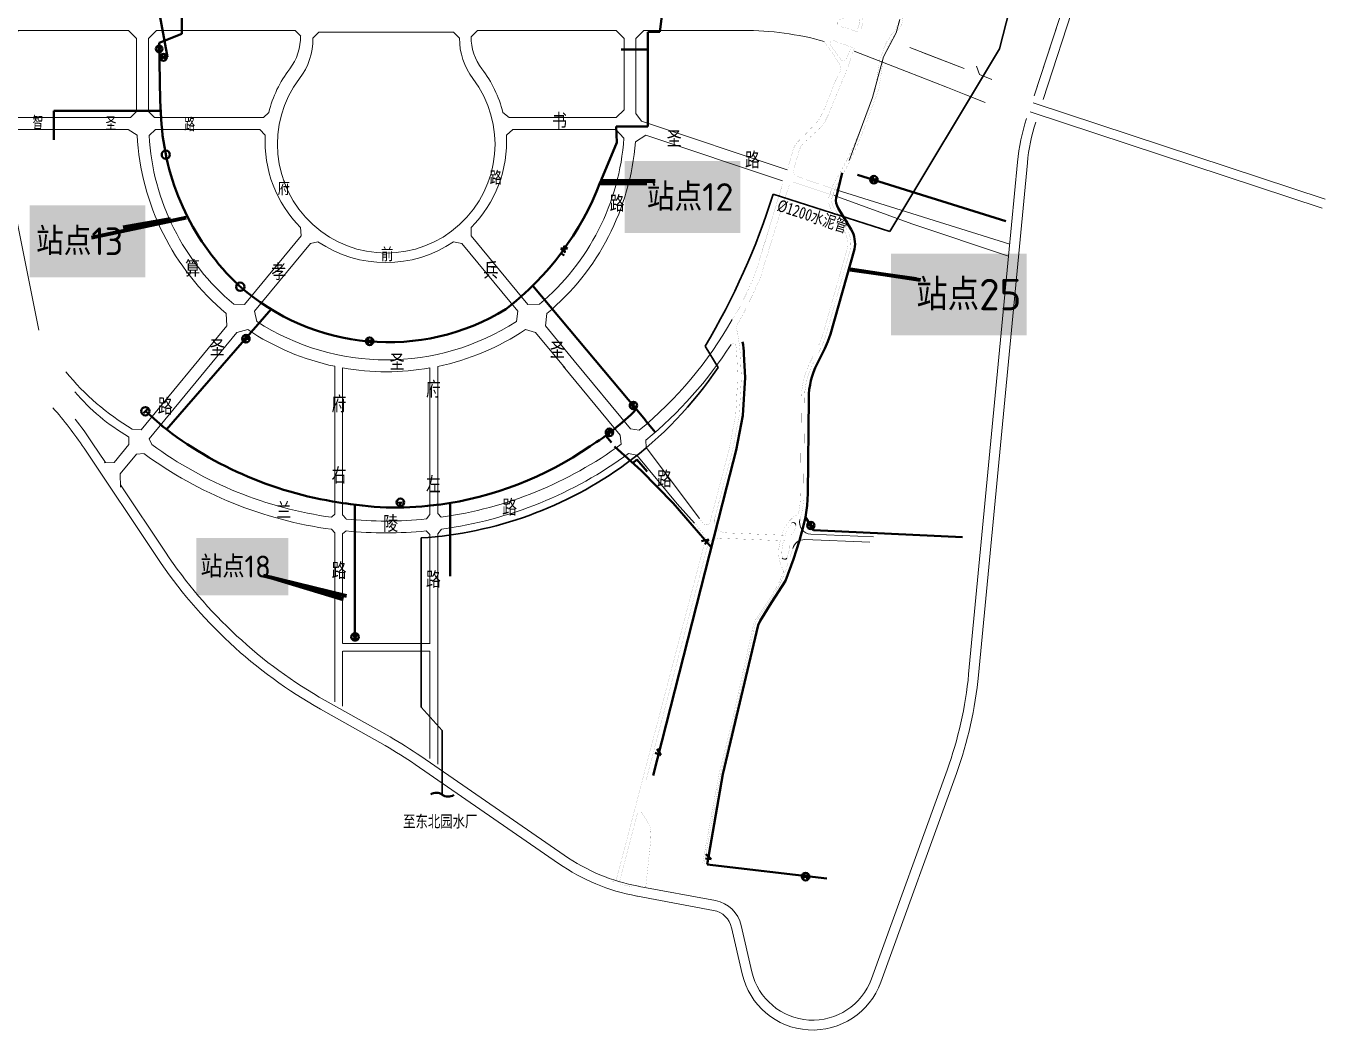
# Model space of a CAD drawing. Header units: millimetres. Extents: x 149602 to 158241, y 83300 to 93051.
# Drawn here: x 153801 to 157078, y 83300 to 85833 of the extents above; entities that cross this region are included whole.
import ezdxf

# ---------------------------------------------------------------- set-up
doc = ezdxf.new("R2010")
doc.units = ezdxf.units.MM
doc.layers.get('0').update_dxf_attribs({"lineweight": 18})
for name, color, linetype, lineweight in [('8万吨输水管线', 5, 'Continuous', 30), ('新路名', 7, 'Continuous', 18), ('柳青河路缘', 7, 'Continuous', 0), ('给水线', 3, 'Continuous', 40), ('西线供水主管道', 5, 'Continuous', 40), ('规划道路红线', 7, 'Continuous', 18)]:
    doc.layers.add(name, color=color, linetype=linetype, lineweight=lineweight)
doc.layers.add('MiniCADViewLayer', color=1, linetype='Continuous')
doc.layers.add('TextBackground', color=2, linetype='Continuous', plot=False)
doc.layers.get('0').off()
doc.styles.add('FS', font='')
doc.styles.add('OdaTtfStyle', font='tssdeng.shx', dxfattribs={"bigfont": 'hztxt.shx'})
doc.styles.get("Standard").update_dxf_attribs({"font": 'txt', "width": 0.7})
doc.styles.get('FS').set_extended_font_data('宋体')
doc.dimstyles.new('0.5', dxfattribs={"dimtxt": 80, "dimasz": 40, "dimexe": 20, "dimexo": 20, "dimgap": 10, "dimtad": 1, "dimdec": 0, "dimzin": 0, "dimdsep": 46, "dimtxsty": 'FS', "dimblk": 'ARCHTICK', "dimcen": 2.5, "dimdle": 1, "dimadec": 0, "dimazin": 0, "dimtfac": 1, "dimtdec": 0, "dimtmove": 2, "dimatfit": 3, "dimldrblk": 'OBLIQUE', "dimfxl": 1, "dimtolj": 1, "dimtzin": 0, "dimarcsym": 0})

# ---------------------------------------------------------------- blocks, each defined once
blk = doc.blocks.new('阀门')
blk.add_circle((0, 0), 69.9)
blk = doc.blocks.new('_ARCHTICK')
at = {"color": 0, "linetype": 'ByBlock', "const_width": 0.15}
blk.add_lwpolyline([(-0.5, -0.5), (0.5, 0.5)], dxfattribs=at)

msp = doc.modelspace()

# ---------------------------------------------------------------- hatches: boundary and pattern name
at = {"layer": 'TextBackground', "linetype": 'ByBlock', "ltscale": 200, "true_color": 0xfefe00}
for points in [[(155311, 85492.7), (155311, 85311), (155603.2, 85311), (155603.2, 85492.7)], [(153809.8, 85380.9), (153809.8, 85199.2), (154102, 85199.2), (154102, 85380.9)], [(155983.3, 85258.8), (155983.3, 85052.7), (156325.1, 85052.7), (156325.1, 85258.8)], [(154230.8, 84541.2), (154230.8, 84397), (154462.8, 84397), (154462.8, 84541.2)]]:
    msp.add_hatch(color=2, dxfattribs=at).paths.add_polyline_path(points)

# ---------------------------------------------------------------- linework, layer by layer
at = {"layer": '8万吨输水管线'}
for p, q in [((156256.4, 85776), (156322.5, 86031.6)), ((155980, 85314.5), (156256.4, 85776)), ((155685.5, 85408.8), (155980, 85314.5)), ((155513.9, 85025.6), (155546.6, 84971.4)), ((154798, 84541.5), (154797.5, 84114.2)), ((154797.5, 84114.2), (154850.9, 84055.1)), ((154850.9, 84055.1), (154850.9, 83893.6))]:
    msp.add_line(p, q, dxfattribs=at)
msp.add_lwpolyline([(155513.9, 85025.6, 0.059039), (155685.5, 85408.8, 1.655117)], format="xyb", dxfattribs=at)
for centre, radius, start, end in [((154725.9, 85523.8), 989.3, 306.5346, 326.0522), ((154735.1, 85521.3), 981.8, 273.6778, 306.1922)]:
    msp.add_arc(centre, radius, start, end, dxfattribs=at)
at = {"layer": '柳青河路缘', "linetype": 'Continuous'}
for p, q in [((155765.8, 84537.3), (155929.6, 84530.5)), ((155938.7, 84544.1), (155781, 84550.6))]:
    msp.add_line(p, q, dxfattribs=at)
for points in [[(155845, 86253.8, 0.2, 0.2, 0), (155846.7, 86247.6, 0.2, 0.2, 0), (155851.3, 86239.6, 0.2, 0.2, 0), (155861.5, 86228.2, 0.2, 0.2, 0), (155878, 86205.5, 0.2, 0.2, 0), (155953.4, 86043.1, 0.2, 0.2, 0), (155963.9, 86012.9, 0.2, 0.2, 0), (155975.4, 85975.1, 0.2, 0.2, 0), (155993.4, 85911.5, 0.2, 0.2, 0), (156003.5, 85874.1, 0.2, 0.2, 0), (156004.8, 85862.5, 0.2, 0.2, 0), (156004, 85849.9, 0.2, 0.2, 0), (156001, 85839.5, 0.2, 0.2, 0), (155997.6, 85830.7, 0.2, 0.2, 0), (155992.7, 85822.5, 0.2, 0.2, 0), (155975.1, 85798.2, 0.2, 0.2, 0), (155969.1, 85786.8, 0.2, 0.2, 0), (155954.2, 85747.7, 0.2, 0.2, 0), (155944.2, 85676.7, 0.2, 0.2, 0), (155942.1, 85668.5, 0.2, 0.2, 0), (155941.1, 85665.9, 0.2, 0.2, 0)], [(155856, 86257.7, 0.2, 0.2, 0), (155856.7, 86255.3, 0.2, 0.2, 0), (155861.2, 86247.3, 0.2, 0.2, 0), (155871.4, 86235.9, 0.2, 0.2, 0), (155887.9, 86213.3, 0.2, 0.2, 0), (155963.3, 86050.8, 0.2, 0.2, 0), (155973.8, 86020.6, 0.2, 0.2, 0), (155985.3, 85982.9, 0.2, 0.2, 0), (156003.3, 85919.3, 0.2, 0.2, 0), (156011.5, 85881.8, 0.2, 0.2, 0), (156013.1, 85870.1, 0.2, 0.2, 0), (156013.3, 85857.5, 0.2, 0.2, 0), (156012.5, 85848.5, 0.2, 0.2, 0), (156010.4, 85838, 0.2, 0.2, 0), (156005.7, 85828.3, 0.2, 0.2, 0), (155988.5, 85805.9, 0.2, 0.2, 0), (155981.1, 85794.5, 0.2, 0.2, 0), (155964.1, 85755.4, 0.2, 0.2, 0), (155954.1, 85684.4, 0.2, 0.2, 0), (155952.4, 85674.2, 0.2, 0.2, 0)], [(155904.7, 85817.5, 0.2, 0.2, 0), (155910.9, 85835.6, 0.2, 0.2, 0.44461), (155892.2, 85870.7, 0.2, 0.2, -0.287988), (155866.3, 85897.7, 0.2, 0.2, -0.287988)], [(155852, 85832.7, 0.2, 0.2, -0.536391), (155852.3, 85848.3, 0.2, 0.2, 0), (155884.5, 85861.7, 0.2, 0.2, 0)], [(155904.7, 85816.7, 0.2, 0.2, 0), (155878.6, 85825.7, 0.2, 0.2, 0), (155852, 85832.7, 0.2, 0.2, 0)], [(155897.2, 85820.2, 0.2, 0.2, 0), (155903.4, 85838.2, 0.2, 0.2, 0.363042), (155895.2, 85860.9, 0.2, 0.2, 0.363042)], [(155814.7, 85794.6, 0.2, 0.2, -0.006509), (155815, 85793.9, 0.2, 0.2, 0)], [(155853.2, 85738.4, 0.2, 0.2, 0), (155815.1, 85793.9, 0.2, 0.2, 0)], [(155890.5, 85777.3, 0.2, 0.2, 0), (155884.4, 85760.8, 0.2, 0.2, 0), (155872.5, 85724.1, 0.2, 0.2, 0), (155865.7, 85708.6, 0.2, 0.2, 0), (155825.3, 85610.1, 0.2, 0.2, 0), (155816.6, 85592.7, 0.2, 0.2, 0)], [(155835.8, 85797.3, 0.2, 0.2, 0.069201), (155834.3, 85797.5, 0.2, 0.2, 0.093993), (155833.2, 85797.3, 0.2, 0.2, 0.127593), (155831.6, 85796.1, 0.2, 0.2, 0.070348), (155829.7, 85793.1, 0.2, 0.2, 0.102407), (155829.1, 85790.2, 0.2, 0.2, 0.090899), (155829.8, 85787, 0.2, 0.2, 0)], [(155856.1, 85748.5, 0.2, 0.2, 0), (155829.8, 85787, 0.2, 0.2, 0)], [(155835.8, 85797.3, 0.2, 0.2, 0), (155890.5, 85777.3, 0.2, 0.2, 0)], [(155871.7, 85752.4, 0.2, 0.2, 0), (155883.3, 85779.8, 0.2, 0.2, 0)], [(155853.2, 85738.4, 0.2, 0.2, -0.000033), (155853.2, 85738.4, 0.2, 0.2, -0.01024), (155856.2, 85726, 0.2, 0.2, -0.106138), (155856.2, 85724.8, 0.2, 0.2, -0.078303), (155850.4, 85709.3, 0.2, 0.2, 0.039097), (155836.3, 85679.4, 0.2, 0.2, 0.000924), (155827.9, 85657.1, 0.2, 0.2, -0.003249), (155825.5, 85650.8, 0.2, 0.2, -0.001234), (155823.4, 85645.3, 0.2, 0.2, -0.000744), (155819.8, 85636.1, 0.2, 0.2, -0.011814), (155814.2, 85623, 0.2, 0.2, -0.009369), (155806.4, 85606.7, 0.2, 0.2, -0.01974), (155800.9, 85596.6, 0.2, 0.2, -0.051962), (155798.2, 85593.1, 0.2, 0.2, -0.003166), (155792.8, 85587.3, 0.2, 0.2, 0.001807), (155783.3, 85577.3, 0.2, 0.2, 0.000174), (155770.1, 85563.2, 0.2, 0.2, 0.000383), (155764.1, 85556.9, 0.2, 0.2, 0.010687), (155762.1, 85554.7, 0.2, 0.2, 0), (155755.8, 85548.5, 0.2, 0.2, -0.183257)], [(155856.1, 85748.5, 0.2, 0.2, 0.130354), (155860.5, 85745.1, 0.2, 0.2, 0.204366), (155864.2, 85745.2, 0.2, 0.2, 0.085447), (155866.7, 85746.9, 0.2, 0.2, 0.034395), (155871.7, 85752.4, 0.2, 0.2, 0.065963)], [(155952.4, 85674.2, 0.2, 0.2, 0), (155920.5, 85589.1, 0.2, 0.2, 0)], [(155941, 85665.9, 0.2, 0.2, 0), (155913, 85592, 0.2, 0.2, 0)], [(155770.3, 85544.8, 0.2, 0.2, 0), (155801.7, 85573.8, 0.2, 0.2, 0), (155803.7, 85575.6, 0.2, 0.2, 0), (155816.6, 85592.7, 0.2, 0.2, 0), (155825.3, 85610.1, 0.2, 0.2, 0)], [(155848.3, 85451.8, 0.2, 0.2, 0.047264), (155911.6, 85588, 0.2, 0.2, 0.047264)], [(155855.2, 85447.7, 0.2, 0.2, 0.047264), (155919.1, 85585.3, 0.2, 0.2, 0.047264)], [(155734.7, 85514.8, 0.2, 0.2, -0.026918), (155736.4, 85521.9, 0.2, 0.2, -0.037893), (155738.3, 85526.7, 0.2, 0.2, -0.004181), (155741, 85532.2, 0.2, 0.2, -0.031162), (155741.4, 85532.9, 0.2, 0.2, -0.01833), (155741.8, 85533.4, 0.2, 0.2, -0.002073), (155745.2, 85537.7, 0.2, 0.2, -0.026194), (155749.5, 85542.6, 0.2, 0.2, -0.020148), (155755.8, 85548.5, 0.2, 0.2, 0)], [(155749.2, 85511.2, 0.2, 0.2, -0.026918), (155751, 85518.2, 0.2, 0.2, -0.037893), (155752.9, 85523, 0.2, 0.2, -0.004181), (155755.6, 85528.5, 0.2, 0.2, -0.031162), (155756, 85529.2, 0.2, 0.2, -0.01833), (155756.3, 85529.7, 0.2, 0.2, -0.002073), (155759.7, 85534.1, 0.2, 0.2, -0.026194), (155764.1, 85539, 0.2, 0.2, -0.020148), (155770.3, 85544.8, 0.2, 0.2, 0)], [(155723.2, 85475.8, 0.2, 0.2, 0), (155734.7, 85514.8, 0.2, 0.2, 0)], [(155737, 85469.4, 0.2, 0.2, 0), (155749.2, 85511.2, 0.2, 0.2, 0)], [(155723.2, 85475.8, 0.2, 0.2, -0.064449), (155721.7, 85471.4, 0.2, 0.2, -0.02332), (155721.1, 85470.4, 0.2, 0.2, -0.018999)], [(155657.7, 85263.8, 0.2, 0.2, 0), (155684.7, 85353.1, 0.2, 0.2, 0), (155700.1, 85403.6, 0.2, 0.2, 0), (155705.2, 85420.1, 0.2, 0.2, 0), (155708.5, 85431.4, 0.2, 0.2, 0.15396), (155709.4, 85442.7, 0.2, 0.2, 0.15396)], [(155844.6, 85420.1, 0.2, 0.2, 0), (155745.2, 85453.9, 0.2, 0.2, -0.377969), (155737.1, 85469.5, 0.2, 0.2, 0)], [(155838.6, 85435.2, 0.2, 0.2, 0), (155848.3, 85451.8, 0.2, 0.2, 0)], [(155845.5, 85431.1, 0.2, 0.2, 0), (155855.2, 85447.7, 0.2, 0.2, 0)], [(155708.5, 85431.4, 0.2, 0.2, 0), (155642, 85212.8, 0.2, 0.2, 0), (155640.3, 85207.3, 0.2, 0.2, 0), (155630.2, 85184.3, 0.2, 0.2, 0), (155620.1, 85161.8, 0.2, 0.2, 0), (155598.6, 85117.7, 0.2, 0.2, 0), (155582.3, 85092.6, 0.2, 0.2, 0)], [(155657.5, 85211.1, 0.2, 0.2, 0), (155662.4, 85228.7, 0.2, 0.2, 0), (155670.9, 85254.9, 0.2, 0.2, 0), (155675.1, 85269.1, 0.2, 0.2, 0), (155700.7, 85352.4, 0.2, 0.2, 0), (155713, 85391.9, 0.2, 0.2, 0), (155716.7, 85403.4, 0.2, 0.2, 0), (155722.1, 85419.5, 0.2, 0.2, 0)], [(155727.3, 85432.6, 0.2, 0.2, 0), (155722.1, 85419.5, 0.2, 0.2, 0)], [(155727.3, 85432.6, 0.2, 0.2, 0), (155732.3, 85437.2, 0.2, 0.2, 0), (155738, 85439.2, 0.2, 0.2, 0), (155839.6, 85405.4, 0.2, 0.2, 0)], [(155743.7, 84598.9, 0.2, 0.2, 0.000002), (155743.7, 84598.9, 0.2, 0.2, 0.215954), (155751.4, 84610.7, 0.2, 0.2, 0.036431), (155754.8, 84653.6, 0.2, 0.2, 0), (155756.8, 84893.9, 0.2, 0.2, -0.115614), (155778.8, 84984.4, 0.2, 0.2, 0), (155798.3, 85022.9, 0.2, 0.2, 0.048008), (155811.9, 85057.8, 0.2, 0.2, 0), (155858.9, 85223.4, 0.2, 0.2, 0), (155872.8, 85272.1, 0.2, 0.2, 0.1701), (155865.4, 85315.6, 0.2, 0.2, 0), (155832.6, 85369.7, 0.2, 0.2, -0.192015), (155826.3, 85401.6, 0.2, 0.2, 0), (155832, 85418.7, 0.2, 0.2, 0)], [(155828.1, 85406.7, 0.2, 0.2, 0), (155836.6, 85431, 0.2, 0.2, 0)], [(155839.6, 85416.1, 0.2, 0.2, 0), (155834, 85399.6, 0.2, 0.2, 0.18902), (155839.3, 85373.9, 0.2, 0.2, 0), (155864.1, 85333.1, 0.2, 0.2, 0)], [(155835.7, 85404, 0.2, 0.2, 0), (155844.2, 85428.3, 0.2, 0.2, 0)], [(155838.6, 85435.2, 0.2, 0.2, 0.048353), (155836.6, 85431, 0.2, 0.2, 0.048353)], [(155864.1, 85333.1, 0.2, 0.2, 0), (155872.3, 85319.6, 0.2, 0.2, -0.172198), (155880.6, 85270.3, 0.2, 0.2, 0), (155866.6, 85221.2, 0.2, 0.2, 0), (155819.6, 85055.6, 0.2, 0.2, -0.048008), (155805.4, 85019.2, 0.2, 0.2, 0), (155785.9, 84980.8, 0.2, 0.2, 0.115614), (155764.8, 84893.9, 0.2, 0.2, 0), (155762.8, 84653.5, 0.2, 0.2, -0.080517), (155753.3, 84588.2, 0.2, 0.2, 0)], [(155537.1, 84586.4, 0.2, 0.2, 0), (155559.3, 84671, 0.2, 0.2, 0), (155583.4, 84762.9, 0.2, 0.2, 0), (155600.2, 84850.8, 0.2, 0.2, 0), (155605.5, 84946.4, 0.2, 0.2, 0), (155602.9, 85004.8, 0.2, 0.2, 0.040278), (155593.1, 85070.9, 0.2, 0.2, -0.186917), (155594.1, 85078.1, 0.2, 0.2, 0), (155612, 85110, 0.2, 0.2, 0), (155633.8, 85154.7, 0.2, 0.2, 0), (155644.1, 85177.4, 0.2, 0.2, 0), (155654.6, 85201.4, 0.2, 0.2, 0), (155656.5, 85207.8, 0.2, 0.2, 0), (155657.5, 85211.1, 0.2, 0.2, 0)], [(155526.7, 84582, 0.2, 0.2, 0), (155528.4, 84588.7, 0.2, 0.2, 0), (155550.6, 84673.3, 0.2, 0.2, 0), (155574.6, 84764.9, 0.2, 0.2, 0), (155591.3, 84851.9, 0.2, 0.2, 0), (155596.5, 84946.5, 0.2, 0.2, 0), (155593.9, 85004.3, 0.2, 0.2, 0.014783), (155591.6, 85028.2, 0.2, 0.2, 0.014783)], [(155743.2, 84573.6, 0.2, 0.2, 0), (155739.2, 84558.8, 0.2, 0.2, -0.350248), (155724.1, 84547.8, 0.2, 0.2, 0), (155566.4, 84554.3, 0.2, 0.2, -0.478559), (155538.6, 84591.9, 0.2, 0.2, 0), (155560.5, 84675.6, 0.2, 0.2, 0)], [(155509.3, 84578.2, 0.2, 0.2, 0), (155499.5, 84590.1, 0.2, 0.2, 0)], [(155707.6, 84548.4, 0.2, 0.2, -0.033239), (155715.6, 84567.6, 0.2, 0.2, -0.137119), (155743.7, 84598.9, 0.2, 0.2, 0)], [(155487.6, 84579.1, 0.2, 0.2, 0), (155510.2, 84551.7, 0.2, 0.2, -0.24101), (155514.1, 84533.9, 0.2, 0.2, 0), (155454, 84304.7, 0.2, 0.2, 0), (155436.3, 84237.1, 0.2, 0.2, 0)], [(155732.9, 84579.2, 0.2, 0.2, 0.065264), (155722.7, 84564.1, 0.2, 0.2, 0.029283), (155715.9, 84548.1, 0.2, 0.2, 0.029283)], [(155445, 84234.8, 0.2, 0.2, 0), (155462.7, 84302.4, 0.2, 0.2, 0), (155519.4, 84518.6, 0.2, 0.2, -0.35264), (155549.7, 84541, 0.2, 0.2, 0), (155713.5, 84534.2, 0.2, 0.2, -0.48121), (155727.4, 84515.3, 0.2, 0.2, 0), (155720.5, 84490.1, 0.2, 0.2, 0)], [(155550.5, 83951.7, 0.2, 0.2, 0), (155581.2, 84074.3, 0.2, 0.2, 0), (155633.4, 84311.1, 0.2, 0.2, 0), (155635.9, 84321.5, 0.2, 0.2, -0.088517), (155643.2, 84338.3, 0.2, 0.2, 0), (155680.8, 84394.8, 0.2, 0.2, 0.052675), (155709.9, 84450.3, 0.2, 0.2, 0.214417), (155709.2, 84464.2, 0.2, 0.2, -0.141484), (155700, 84512.9, 0.2, 0.2, -0.03511), (155703.6, 84534.6, 0.2, 0.2, -0.03511)], [(155711.8, 84534.3, 0.2, 0.2, 0.037746), (155708, 84512.2, 0.2, 0.2, 0.066618), (155708.8, 84490.6, 0.2, 0.2, 0)], [(155637.3, 84310.2, 0.2, 0.2, 0), (155639.8, 84320.6, 0.2, 0.2, -0.088517), (155646.5, 84336.1, 0.2, 0.2, 0), (155684.2, 84392.6, 0.2, 0.2, 0.080783), (155724.2, 84480.9, 0.2, 0.2, 0), (155735.5, 84515, 0.2, 0.2, 0)], [(155554.4, 83950.7, 0.2, 0.2, 0), (155585.1, 84073.4, 0.2, 0.2, 0), (155637.3, 84310.2, 0.2, 0.2, 0), (155639.8, 84320.6, 0.2, 0.2, -0.088517), (155646.5, 84336.1, 0.2, 0.2, 0), (155684.2, 84392.6, 0.2, 0.2, 0.080783), (155724.2, 84480.9, 0.2, 0.2, 0)], [(155436.3, 84237.1, 0.2, 0.2, 0), (155356.6, 83932.9, 0.2, 0.2, 0)], [(155445, 84234.8, 0.2, 0.2, 0), (155365.3, 83930.6, 0.2, 0.2, 0)], [(155356.6, 83932.9, 0.2, 0.2, 0), (155345.3, 83889.8, 0.2, 0.2, 0.006794), (155345, 83888.5, 0.2, 0.2, 0.006794)], [(155550.5, 83951.7, 0.2, 0.2, 0.01607), (155547.8, 83938.9, 0.2, 0.2, 0), (155507.7, 83720.2, 0.2, 0.2, 0)], [(155554.4, 83950.7, 0.2, 0.2, 0.01607), (155551.7, 83938.2, 0.2, 0.2, 0), (155511.7, 83719.5, 0.2, 0.2, 0)], [(155291, 83682.5, 0.2, 0.2, 0), (155343.8, 83883.9, 0.2, 0.2, 0), (155345, 83888.5, 0.2, 0.2, 0)], [(155298.1, 83674, 0.2, 0.2, 0), (155299.7, 83680, 0.2, 0.2, 0), (155343, 83845.5, 0.2, 0.2, 0)], [(155353.8, 83847.3, 0.2, 0.2, 0), (155368.8, 83824.7, 0.2, 0.2, -0.142315), (155377.3, 83797.5, 0.2, 0.2, -0.025207), (155376.7, 83779, 0.2, 0.2, 0)], [(155364.3, 83660, 0.2, 0.2, 0), (155376.8, 83779.1, 0.2, 0.2, 0)], [(155279.2, 83675.3, 0.2, 0.2, 0.402215), (155291, 83682.5, 0.2, 0.2, 0)], [(155298.1, 83674, 0.2, 0.2, 0.435918), (155302.8, 83666.5, 0.2, 0.2, 0.435918)], [(155302.8, 83666.5, 0.2, 0.2, 0), (155329.5, 83661.6, 0.2, 0.2, 0)]]:
    msp.add_lwpolyline(points, format="xyseb", dxfattribs=at)
at = {"layer": '柳青河路缘', "ltscale": 10}
for points in [[(155591.6, 85028.2, 0.2, 0.2, 0.523533), (155579.5, 85030, 0.2, 0.2, 0.70149)], [(155509.3, 84578.2, 0.2, 0.2, 0.612263), (155526.7, 84582, 0.2, 0.2, 0.612263)]]:
    msp.add_lwpolyline(points, format="xyseb", dxfattribs=at)
at = {"layer": '柳青河路缘'}
msp.add_lwpolyline([(155353.8, 83847.3, 0.2, 0.2, 0.648108), (155343, 83845.5, 0.2, 0.2, 0.648108)], format="xyseb", dxfattribs=at)
at = {"layer": '柳青河路缘', "linetype": 'Continuous'}
for centre, radius, start, end in [((155782.3, 84580.6), 30, 165.3163, 267.6118), ((155736.3, 84573.3), 6.89, 3.0264, 119.9708), ((155764.5, 84507.3), 30, 87.6118, 165.3106), ((155714.9, 84495.2), 7.65, 217.3805, 317.2925)]:
    msp.add_arc(centre, radius, start, end, dxfattribs=at)
at = {"layer": '给水线'}
for p, q in [((154110.8, 86013.7), (154158, 85754.6)), ((155415.9, 85943.2), (155399.7, 85819)), ((154193.6, 85813.4), (154193.6, 85920.3)), ((154136.9, 85790.9), (154193.6, 85813.4)), ((155399.7, 85819), (155369.5, 85818)), ((155369.5, 85818), (155369.5, 85685.3)), ((154130.5, 85781.4), (154143.2, 85781.2)), ((154143, 85769.1), (154130.7, 85781.6)), ((154143.2, 85781.2), (154131.1, 85768.9)), ((154131.1, 85768.9), (154143, 85769.1)), ((154139.4, 85645.5), (154136.9, 85790.9)), ((155302.4, 85774.1), (155369.5, 85774.1)), ((154153.6, 85760.4), (154141.2, 85748.1)), ((154141.4, 85747.9), (154141.6, 85760.6)), ((154141.6, 85760.6), (154153.9, 85748.5)), ((154153.9, 85748.5), (154153.6, 85760.4)), ((155369.5, 85685.3), (155369.5, 85624.9)), ((154139.4, 85645.5), (154142.7, 85584.1)), ((153870.7, 85619.4), (154140.8, 85619)), ((153870.7, 85619.4), (153870.7, 85546.3)), ((155369.5, 85624.9), (155369.5, 85579.5)), ((155369.5, 85579.5), (155289.6, 85579.5)), ((155289.6, 85579.5), (155291.3, 85539.3)), ((155898.6, 85457.6), (156272.5, 85340.5)), ((155935.8, 85454), (155931.9, 85439.8)), ((155931.9, 85439.8), (155948.6, 85449.3)), ((155943.9, 85436.6), (155935.8, 85454)), ((155948.6, 85449.3), (155943.7, 85436.5)), ((155167, 85271.9), (155158.2, 85278.9)), ((155158.2, 85278.9), (155160.4, 85261.7)), ((155149.7, 85271.5), (155167, 85271.9)), ((155160.6, 85262.1), (155149.7, 85271.5)), ((155150.3, 85259.8), (155158.6, 85254.6)), ((155215.2, 85015.9), (155079, 85178)), ((154155.2, 84815.1), (154419.1, 85118.5)), ((154365, 85043.4), (154354.5, 85053.8)), ((154354.5, 85053.8), (154354.5, 85034.6)), ((154354.5, 85034.6), (154345.8, 85045.1)), ((154345.8, 85044.9), (154365, 85043.4)), ((154673.9, 85030.4), (154661.3, 85044.9)), ((154661.3, 85044.9), (154661.5, 85030.1)), ((154661.5, 85030.1), (154674.9, 85043.9)), ((154674.9, 85043.9), (154673.8, 85030.3)), ((155215.2, 85015.9), (155363.3, 84838.4)), ((155335.3, 84884.9), (155323.6, 84875.9)), ((155331.2, 84866.1), (155335.3, 84884.9)), ((154107.1, 84866.6), (154096.8, 84856)), ((154144.8, 84823.7), (154101.9, 84861.3)), ((155323.6, 84875.9), (155342.6, 84873.3)), ((155342.6, 84873.3), (155331, 84866.1)), ((155273.1, 84817.6), (155270.5, 84798.6)), ((155282.1, 84805.9), (155273.1, 84817.6)), ((155363, 84838.6), (155387.8, 84808.5)), ((155263.2, 84810), (155282.1, 84805.9)), ((155270.5, 84798.6), (155263.3, 84810.1)), ((155263.3, 84799.5), (155278.1, 84782.3)), ((155285.7, 84771.8), (155352.8, 84711.6)), ((155331.7, 84730.5), (155342.2, 84739.7)), ((155342.2, 84739.7), (155368.2, 84709.1)), ((155352.8, 84711.6), (155433.4, 84629.4)), ((154630.7, 84625.3), (154630.4, 84290)), ((154739.1, 84630.1), (154750.3, 84630.5)), ((154744.7, 84630.3), (154744.8, 84618.2)), ((154870.5, 84630.5), (154870.5, 84445)), ((155433.4, 84629.4), (155529.5, 84518.2)), ((155771.4, 84573.8), (155781.1, 84582)), ((155789.8, 84571.8), (155771.4, 84573.8)), ((155781.1, 84582), (155780.1, 84563.6)), ((155780.1, 84563.6), (155789.8, 84571.8)), ((154636, 84285.7), (154623.1, 84297.4)), ((154623.3, 84297), (154637.6, 84297)), ((154637.6, 84297), (154624.8, 84285.3)), ((154624.8, 84285.3), (154636, 84285.7))]:
    msp.add_line(p, q, dxfattribs=at)
at = {"layer": '给水线', "linetype": 'ByBlock', "ltscale": 200}
msp.add_line((154158, 85754.6), (154137.5, 85754.6), dxfattribs=at)
at = {"layer": '给水线', "ltscale": 25}
for p, q in [((155505.3, 84533.6), (155523.6, 84537.1)), ((155523.6, 84537.1), (155513.6, 84526)), ((155402, 83993.1), (155388.3, 83999.2)), ((155392.9, 84009.4), (155402, 83993.1)), ((155516, 83743.5), (155529.5, 83730.6)), ((155529.5, 83730.6), (155514.7, 83732.3)), ((155519.6, 83717.1), (155820.8, 83682.2)), ((155761, 83682.1), (155774.1, 83693)), ((155761.2, 83680.2), (155763.5, 83694.3)), ((155763.5, 83694.3), (155772.9, 83679.7)), ((155774.1, 83693), (155772.2, 83677.7))]:
    msp.add_line(p, q, dxfattribs=at)
at = {"layer": '给水线', "lineweight": 0}
msp.add_lwpolyline([(155877.3, 85494), (155936.2, 85653.1), (155964.1, 85755.4), (155996.1, 85815.9), (156005.4, 85849.4)], dxfattribs=at)
at = {"layer": '给水线'}
for points in [[(155291.3, 85539.3), (155247.7, 85434.4)], [(155767.2, 84594.2), (155761.1, 84569.6), (155752.6, 84534.9), (155737.1, 84488.1), (155716.6, 84433.5), (155681.6, 84378.6), (155653.3, 84332.2), (155647.8, 84321.5), (155558.5, 83945.3), (155519.6, 83717.1)], [(155767.2, 84594.2), (155787.7, 84561.3), (156163.7, 84543.4)]]:
    msp.add_lwpolyline(points, dxfattribs=at)
for points in [[(155860.1, 85462.8), (155844.7, 85399.6, 0.18902), (155850, 85373.9), (155882.9, 85319.6, -0.172198), (155891.2, 85270.3), (155830.3, 85055.6), (155824, 85037.1), (155816.1, 85019.2), (155796.6, 84980.8, 0.115614), (155775.5, 84893.9), (155773.5, 84653.5), (155771.8, 84623.7), (155767.2, 84594.2)], [(155382.6, 83942.3), (155568.5, 84671), (155592.6, 84762.9), (155609.4, 84850.8), (155614.8, 84946.4), (155612.1, 85004.8, 0.019191), (155608.8, 85036.5, 0.019191)]]:
    msp.add_lwpolyline(points, format="xyb", dxfattribs=at)
for centre, radius in [((154136.8, 85775.5), 8.55), ((154147.3, 85754.2), 8.55), ((155939.8, 85445.4), 9.5), ((154355.5, 85044.1), 9.5), ((154667.6, 85037.8), 9.5), ((155333.3, 84875.6), 9.5), ((154101.9, 84861.3), 10.5), ((155272.7, 84807.9), 9.5), ((154745.2, 84631.1), 9.5), ((155780.6, 84572.8), 9.22), ((154630.8, 84291.7), 9.5)]:
    msp.add_circle(centre, radius, dxfattribs=at)
at = {"layer": '给水线', "ltscale": 25}
msp.add_circle((155767.5, 83686.7), 9.5, dxfattribs=at)
at = {"layer": '给水线'}
for centre, radius, start, end in [((154768.4, 85635.4), 627.8, 184.5146, 226.6396), ((154556.4, 85705.7), 742.7, 307.804, 338.9729), ((154715, 85603.4), 568.1, 228.291, 301.4702), ((154896.7, 85300.5), 620.9, 301.81, 315.4956), ((154735.4, 85580.4), 960.4, 231.9186, 262.256), ((154725.3, 85495.2), 877.7, 277.6571, 304.6183), ((154735.9, 85401.1), 782.9, 260.3692, 277.9153)]:
    msp.add_arc(centre, radius, start, end, dxfattribs=at)
at = {"layer": '西线供水主管道'}
for centre, start, end in [((154835.8, 83872.5), 54.451, 122.8387), ((154865.9, 83914.6), 234.451, 302.8387)]:
    msp.add_arc(centre, 25.9, start, end, dxfattribs=at)
at = {"layer": '规划道路红线'}
for p, q in [((156366.6, 85648.2), (156644.8, 86496.7)), ((156343.8, 85657.1), (156512.5, 86171.7)), ((154079.6, 85617.2), (154079.6, 85802.2)), ((154109.6, 85802.2), (154129.6, 85822.2)), ((154109.6, 85617.2), (154109.6, 85802.2)), ((154109.6, 85617.2), (154109.6, 85802.2)), ((154129.6, 85822.2), (154479.5, 85822.2)), ((154494.5, 85807.5), (154479.5, 85822.2)), ((154524.5, 85802.5), (154539.5, 85817.7)), ((154539.5, 85817.7), (154879.5, 85817.7)), ((154894.5, 85802.5), (154879.5, 85817.7)), ((154923.5, 85806.4), (154939.6, 85822.2)), ((154939.6, 85822.2), (155013.6, 85822.2)), ((155289.6, 85822.2), (155013.6, 85822.2)), ((155289.6, 85822.2), (155013.6, 85822.2)), ((155289.6, 85822.2), (155309.6, 85802.2)), ((155289.6, 85822.2), (155309.6, 85802.2)), ((155309.6, 85802.2), (155309.6, 85622.2)), ((155309.6, 85802.2), (155309.6, 85622.2)), ((155339.6, 85802.2), (155359.6, 85822.2)), ((155339.6, 85802.2), (155359.6, 85822.2)), ((155339.6, 85802.2), (155339.6, 85612.2)), ((155339.6, 85802.2), (155339.6, 85612.2)), ((155516.9, 85822.2), (155359.6, 85822.2)), ((155516.9, 85822.2), (155359.6, 85822.2)), ((155502.6, 85822.2), (155610.5, 85822.2)), ((155502.6, 85822.2), (155610.5, 85822.2)), ((156022, 85718.2), (155890.3, 85769.6)), ((156022, 85718.2), (155890.3, 85769.6)), ((156030.9, 85779.1), (156167.5, 85725.8)), ((156062.4, 85766.8), (156156.9, 85730)), ((156125.3, 85677.9), (156022, 85718.2)), ((156198.5, 85732.3), (156206, 85710.8)), ((156237.6, 85698.5), (156206, 85710.8)), ((156125.3, 85677.9), (156171.8, 85659.7)), ((156220.9, 85640.6), (156171.8, 85659.7)), ((156341.9, 85639.4), (157078, 85396.7)), ((154124.6, 85602.2), (154109.6, 85617.2)), ((154399.6, 85602.2), (154413.1, 85615.1)), ((155019.5, 85602.2), (155003.9, 85615.1)), ((155289.6, 85602.2), (155309.6, 85622.2)), ((155353.2, 85593.2), (155339.6, 85612.2)), ((156334.5, 85616.7), (157070.5, 85374)), ((154058.6, 85572.2), (154081.2, 85558.2)), ((154111.3, 85557.1), (154127.1, 85572.2)), ((154399.6, 85602.2), (154124.6, 85602.2)), ((154127.1, 85572.2), (154390.5, 85572.2)), ((154390.5, 85572.2), (154404.4, 85557.9)), ((155028.6, 85572.2), (155012.6, 85557.9)), ((155019.5, 85602.2), (155289.6, 85602.2)), ((155288.5, 85572.2), (155028.6, 85572.2)), ((155288.5, 85572.2), (155309, 85550.4)), ((155353.2, 85593.2), (155721.1, 85470.4)), ((155364.1, 85558), (155338.4, 85540.9)), ((155709.4, 85442.7), (155364.1, 85558)), ((156203.8, 84195.4), (156327.1, 85487.7)), ((155844.6, 85420.1), (156282.5, 85283.1)), ((155839.6, 85405.4), (156035.4, 85333.9)), ((153832.9, 85065.8), (153774.3, 85359.8)), ((154493.3, 85325.3), (154495.3, 85303.6)), ((154923.7, 85325.3), (154923.8, 85303.6)), ((156035.4, 85333.9), (156279.5, 85252.4)), ((154352.2, 85130.3), (154495.3, 85303.6)), ((154377.6, 85114), (154518.5, 85284.5)), ((154518.5, 85284.5), (154537.4, 85288.8)), ((154900.6, 85284.5), (154879.6, 85288.8)), ((155041.5, 85114), (154900.6, 85284.5)), ((155067, 85130.3), (154923.8, 85303.6)), ((154352.2, 85130.3), (154324.7, 85131.2)), ((154383, 85088), (154377.6, 85114)), ((155041.5, 85114), (155037.8, 85088)), ((155096, 85131.2), (155067, 85130.3)), ((154305.8, 85107.8), (154307.6, 85076.3)), ((155114.9, 85107.8), (155111.5, 85076.3)), ((154091.2, 84814.5), (154307.6, 85076.3)), ((154111.1, 84791.5), (154332.8, 85059.8)), ((154332.8, 85059.8), (154360.1, 85067.1)), ((155060.6, 85067.1), (155086.3, 85059.8)), ((155160.6, 84969.8), (155086.3, 85059.8)), ((155184.1, 84988.5), (155111.5, 85076.3)), ((155325.8, 84817.1), (155184.1, 84988.5)), ((154579.6, 84974.5), (154579.6, 84601.8)), ((154599.6, 84970.6), (154599.6, 84599.6)), ((154819.6, 84970.3), (154819.6, 84600.5)), ((154839.6, 84974.2), (154839.6, 84602.8)), ((155300.1, 84801.1), (155156.3, 84975)), ((155347.5, 84813.1), (155325.8, 84817.1)), ((154060.4, 84777.2), (154059.8, 84797)), ((154068.7, 84816.3), (154091.2, 84814.5)), ((154111.1, 84791.5), (154118, 84777.1)), ((155302.6, 84778.2), (155300.1, 84801.1)), ((155364.5, 84788.2), (155365.1, 84769.4)), ((154023, 84731.9), (154060.4, 84777.2)), ((154038.2, 84703.3), (154079.2, 84752.9)), ((154098.6, 84754.2), (154079.2, 84752.9)), ((155321.1, 84754.6), (155341.8, 84750.5)), ((155499.5, 84590.1), (155365.1, 84769.4)), ((154023, 84731.9), (153997.6, 84731.2)), ((155443.8, 84627.1), (155341.8, 84750.5)), ((154038.2, 84703.3), (154038.9, 84669.2)), ((155443.4, 84627.5), (155487.6, 84579.1)), ((154571.6, 84593.7), (154579.6, 84601.8)), ((154599.6, 84599.6), (154608.3, 84589.3)), ((154819.6, 84600.5), (154811.2, 84589.3)), ((154848.4, 84593.8), (154839.6, 84602.8)), ((154571.5, 84563.4), (154579.6, 84554.5)), ((154579.6, 84554.5), (154579.6, 84128)), ((154599.6, 84551.7), (154608.6, 84559.1)), ((154810.5, 84559.1), (154819.6, 84550.4)), ((154839.6, 84552), (154849.4, 84563.7)), ((154599.6, 84551.7), (154599.6, 84274.7)), ((154819.6, 84550.4), (154819.6, 84274.7)), ((154839.6, 84552), (154839.6, 84295.9)), ((154839.6, 84295.9), (154839.6, 83970.7)), ((154600.2, 84274.7), (154820.7, 84274.7)), ((154599.6, 84255.3), (154599.6, 84196.3)), ((154600.2, 84255.3), (154819.8, 84255.3)), ((154819.6, 84255.3), (154819.6, 83984.5)), ((154599.6, 84196.3), (154599.6, 84117.3)), ((155957.1, 83420), (156147.9, 83947.1)), ((155580.9, 83558), (155607.7, 83441.3))]:
    msp.add_line(p, q, dxfattribs=at)
for points in [[(156343.8, 85657.1), (156512.5, 86171.7)], [(153758.2, 85524.9), (153758.5, 85552.2), (153778.8, 85572.2), (154058.6, 85572.2)]]:
    msp.add_lwpolyline(points, dxfattribs=at)
msp.add_lwpolyline([(154059.6, 85822.2), (153781.5, 85822.2), (153761.3, 85802.2), (153759.3, 85622.2), (153779.1, 85602.2), (154064.6, 85602.2), (154079.6, 85617.2), (154079.6, 85802.2)], close=True, dxfattribs=at)
for points in [[(154490.9, 85700.9, 2.015686), (154928.1, 85700.9, 2.015686)], [(156279.5, 85252.4), (156302.2, 85490.1, -0.054936), (156325.1, 85600)], [(155605.2, 83563.7), (155632, 83446.9, 0.747871), (155933.6, 83428.5), (156124.4, 83955.6, 0.063113), (156178.9, 84197.8), (156279.5, 85252.4)], [(153868.6, 84870.1, -0.032673), (153947.1, 84767.8), (154131.6, 84491.7, 0.117464), (154543.5, 84109.5), (154706.9, 84017.3, -0.022637), (154782.6, 83969.9), (155144.5, 83719.9, 0.105286), (155341.5, 83637.8), (155343.3, 83637.5)], [(153925.2, 84840.9, -0.018017), (153967.9, 84781.7), (154001.5, 84731.4)], [(154038.8, 84675.5), (154152.3, 84505.6, 0.117464), (154555.8, 84131.3), (154719.1, 84039.1, -0.022637), (154796.8, 83990.5), (155158.7, 83740.5, 0.105286), (155346.1, 83662.4), (155347.9, 83662)], [(155342.6, 83637.6, 0.000419), (155343.3, 83637.5), (155535.4, 83601.5, -0.299198), (155580.9, 83557.7, -0.280189)], [(155347.2, 83662.2, 0.000432), (155347.9, 83662), (155540, 83626.1, -0.299045), (155605.3, 83563.3, -0.292734)]]:
    msp.add_lwpolyline(points, format="xyb", dxfattribs=at)
for centre, radius, start, end in [((154358.5, 85806.7), 135, 322.7729, 0.9599), ((154359.5, 85800.7), 165, 322.7729, 0.6399), ((155059.5, 85800.7), 165, 179.3601, 217.2271), ((155058.5, 85806.7), 135, 180.1369, 217.2271), ((155610.5, 85052.2), 770, 74.623, 90), ((155610.5, 85052.2), 770, 74.623, 90), ((154708.5, 85540.8), 304.6, 142.7729, 165.8842), ((154708.5, 85540.8), 304.6, 14.1158, 37.2271), ((156812.4, 85441.4), 487.5, 162.1387, 174.5481), ((154710.4, 85590.8), 630, 182.9652, 230.0468), ((154710.4, 85590.8), 600, 183.2209, 230.0001), ((154708.5, 85540.8), 304.6, 176.7825, 225.0467), ((154708.5, 85540.8), 304.6, 314.9533, 3.2175), ((154710.4, 85590.8), 600, 309.9999, 356.1424), ((154710.4, 85590.8), 630, 309.9532, 355.4548), ((154708.5, 85540.8), 304.6, 235.8202, 304.1798), ((154710.4, 85590.8), 600, 236.929, 303.071), ((154709.6, 85587.3), 1003.2, 309.487, 330.4548), ((154710.4, 85590.8), 630, 236.227, 258.0162), ((154710.4, 85590.8), 630, 281.8332, 303.773), ((154709.6, 85587.3), 1033.2, 309.3363, 327.3532), ((154386, 85353.3), 623.7, 219.0375, 239.419), ((154710.4, 85590.8), 630, 259.8696, 279.9807), ((154304.4, 85228.1), 495.7, 219.8918, 240.4268), ((154709.6, 85587.3), 1033.2, 233.7341, 262.3184), ((154709.6, 85587.3), 1003.2, 233.868, 262.0938), ((154709.6, 85587.3), 1003.2, 277.9546, 306.2385), ((154709.6, 85587.3), 1033.2, 277.7803, 306.2933), ((154709.6, 85587.3), 1003.2, 264.207, 275.813), ((154709.6, 85587.3), 1033.2, 264.3933, 275.607), ((155195.8, 84291.6), 1012.5, 340.1029, 354.5481), ((155785.5, 83482.1), 182.5, 192.9359, 340.1029)]:
    msp.add_arc(centre, radius, start, end, dxfattribs=at)

# ---------------------------------------------------------------- block references
at = {"layer": '给水线', "linetype": 'ByBlock', "ltscale": 200, "xscale": 0.1499999999936455, "yscale": 0.1499999999936454, "zscale": 0.15, "rotation": 8.822932855072814}
msp.add_blockref('阀门', (154153.5, 85508.6), dxfattribs=at)
at = {"layer": '给水线', "xscale": 0.1499999999918282, "yscale": 0.1500000000035906, "zscale": 0.15, "rotation": 53.93074566397425}
msp.add_blockref('阀门', (154341.3, 85175.3), dxfattribs=at)

# ---------------------------------------------------------------- texts
at = {"layer": '8万吨输水管线', "insert": (155702.5, 85396.5), "char_height": 30, "width": 255.522, "attachment_point": 1, "rotation": 341.9768}
msp.add_mtext('{\\W0.8;%%C1200水泥管}', dxfattribs=at)
at = {"layer": 'MiniCADViewLayer', "color": 1, "linetype": 'ByBlock', "ltscale": 200, "true_color": 0xff0000, "style": 'OdaTtfStyle'}
for s, insert, char_height, attachment_point in [('站点12', (155366.9, 85436.8), 69.89, 1), ('站点13', (154046.1, 85325), 69.89, 3), ('站点25', (156046.8, 85195.3), 79.27, 1), ('站点18', (154418.4, 84441.4), 55.48, 9)]:
    msp.add_mtext(s, dxfattribs=dict(at, insert=insert, char_height=char_height, attachment_point=attachment_point))
at = {"layer": '新路名', "lineweight": 53, "insert": (153816.8, 85572.3), "char_height": 30, "width": 646.096, "attachment_point": 7, "rotation": 359.3183}
msp.add_mtext('智           圣            路', dxfattribs=at)
at = {"layer": '新路名', "attachment_point": 1}
for s, insert, char_height, width in [('{\\W0.8;书}', (155128.1, 85611.7), 36, 42.268), ('{\\W0.8;圣}', (155417.4, 85567.9), 36, 54.948), ('{\\W0.8;路}', (155614.6, 85514), 36, 114.083), ('{\\W0.8;府}', (154435.7, 85439.7), 30, 31.467), ('{\\W0.8;路}', (154970.4, 85466.1), 30, 31.067), ('{\\W0.8;路}', (155273.2, 85404.3), 36, 114.083), ('{\\W0.8;前}', (154696.5, 85272.7), 30, 36.794), ('{\\W0.8;算}', (154202.4, 85240.5), 36, 37.44), ('{\\W0.8;圣}', (154718.5, 85004.4), 36, 110.28), ('{\\W0.8;府\\P\\P\\P\\P左\\P\\P\\P\\P路}', (154809.8, 84935.4), 36, 37.76), ('{\\W0.8;府\\P\\P\\P右\\P\\P\\P\\P路}', (154571.7, 84898), 36, 37.76), ('{\\W0.8;兰}', (154432.4, 84629.6), 36, 42.154), ('{\\W0.8;路}', (155002.1, 84637.7), 36, 64.075), ('{\\W0.8;陵}', (154702.2, 84596.2), 36, 45.527)]:
    msp.add_mtext(s, dxfattribs=dict(at, insert=insert, char_height=char_height, width=width))
at = {"layer": '新路名', "lineweight": 30, "char_height": 36, "rotation": 359.3183}
for s, insert, width, attachment_point in [('{\\W0.8;孝}', (154419.4, 85192.2), 56.035, 7), ('{\\W0.8;兵}', (154954.5, 85195.7), 56.737, 7), ('{\\W0.8;圣}', (154264.4, 85002.4), 56.451, 7), ('{\\W0.8;圣}', (155122.4, 84996.7), 56.451, 7), ('{\\W0.8;路}', (154133.6, 84892.8), 37.28, 1), ('{\\W0.8;路}', (155392.6, 84669.4), 56.752, 7)]:
    msp.add_mtext(s, dxfattribs=dict(at, insert=insert, width=width, attachment_point=attachment_point))
at = {"layer": '西线供水主管道', "insert": (154752.2, 83841.3), "char_height": 30, "width": 541.499, "attachment_point": 1}
msp.add_mtext('{\\W0.8;至东北园水厂}', dxfattribs=at)

# ---------------------------------------------------------------- leaders
at = {"layer": 'MiniCADViewLayer', "color": 1, "linetype": 'ByBlock', "lineweight": -2, "ltscale": 200, "true_color": 0xff0000}
for points, override in [([(155248.1, 85436.8), (155366.9, 85436.8)], {"dimscale": 698.881271, "dimasz": 0.1, "dimgap": 0.05, "dimlwd": 65535}), ([(155251.8, 85442.8), (155388.3, 85442.8)], {"dimscale": 455.064316, "dimasz": 0.1, "dimgap": 0.05, "dimlwd": 65535}), ([(154204.5, 85349), (153966, 85298.4)], {"dimscale": 722.798778, "dimasz": 0.1, "dimgap": 0.05, "dimlwd": 65535}), ([(154164.9, 85345.9), (154046.1, 85325)], {"dimscale": 698.881271, "dimasz": 0.1, "dimgap": 0.05, "dimlwd": 65535}), ([(155879.8, 85219.8), (156057.3, 85192.5)], {"dimscale": 455.064316, "dimasz": 0.1, "dimgap": 0.05, "dimlwd": 65535}), ([(155880.3, 85219.1), (156046.8, 85195.3)], {"dimscale": 792.74475, "dimasz": 0.1, "dimgap": 0.05, "dimlwd": 65535}), ([(154609.3, 84394.9), (154399.7, 84445.5)], {"dimscale": 722.798778, "dimasz": 0.1, "dimgap": 0.05, "dimlwd": 65535}), ([(154601.5, 84385.9), (154418.4, 84441.4)], {"dimscale": 554.794486, "dimasz": 0.1, "dimgap": 0.05, "dimlwd": 65535})]:
    msp.add_leader(points, dimstyle='0.5', override=override, dxfattribs=at)

doc.saveas('drawing.dxf')
